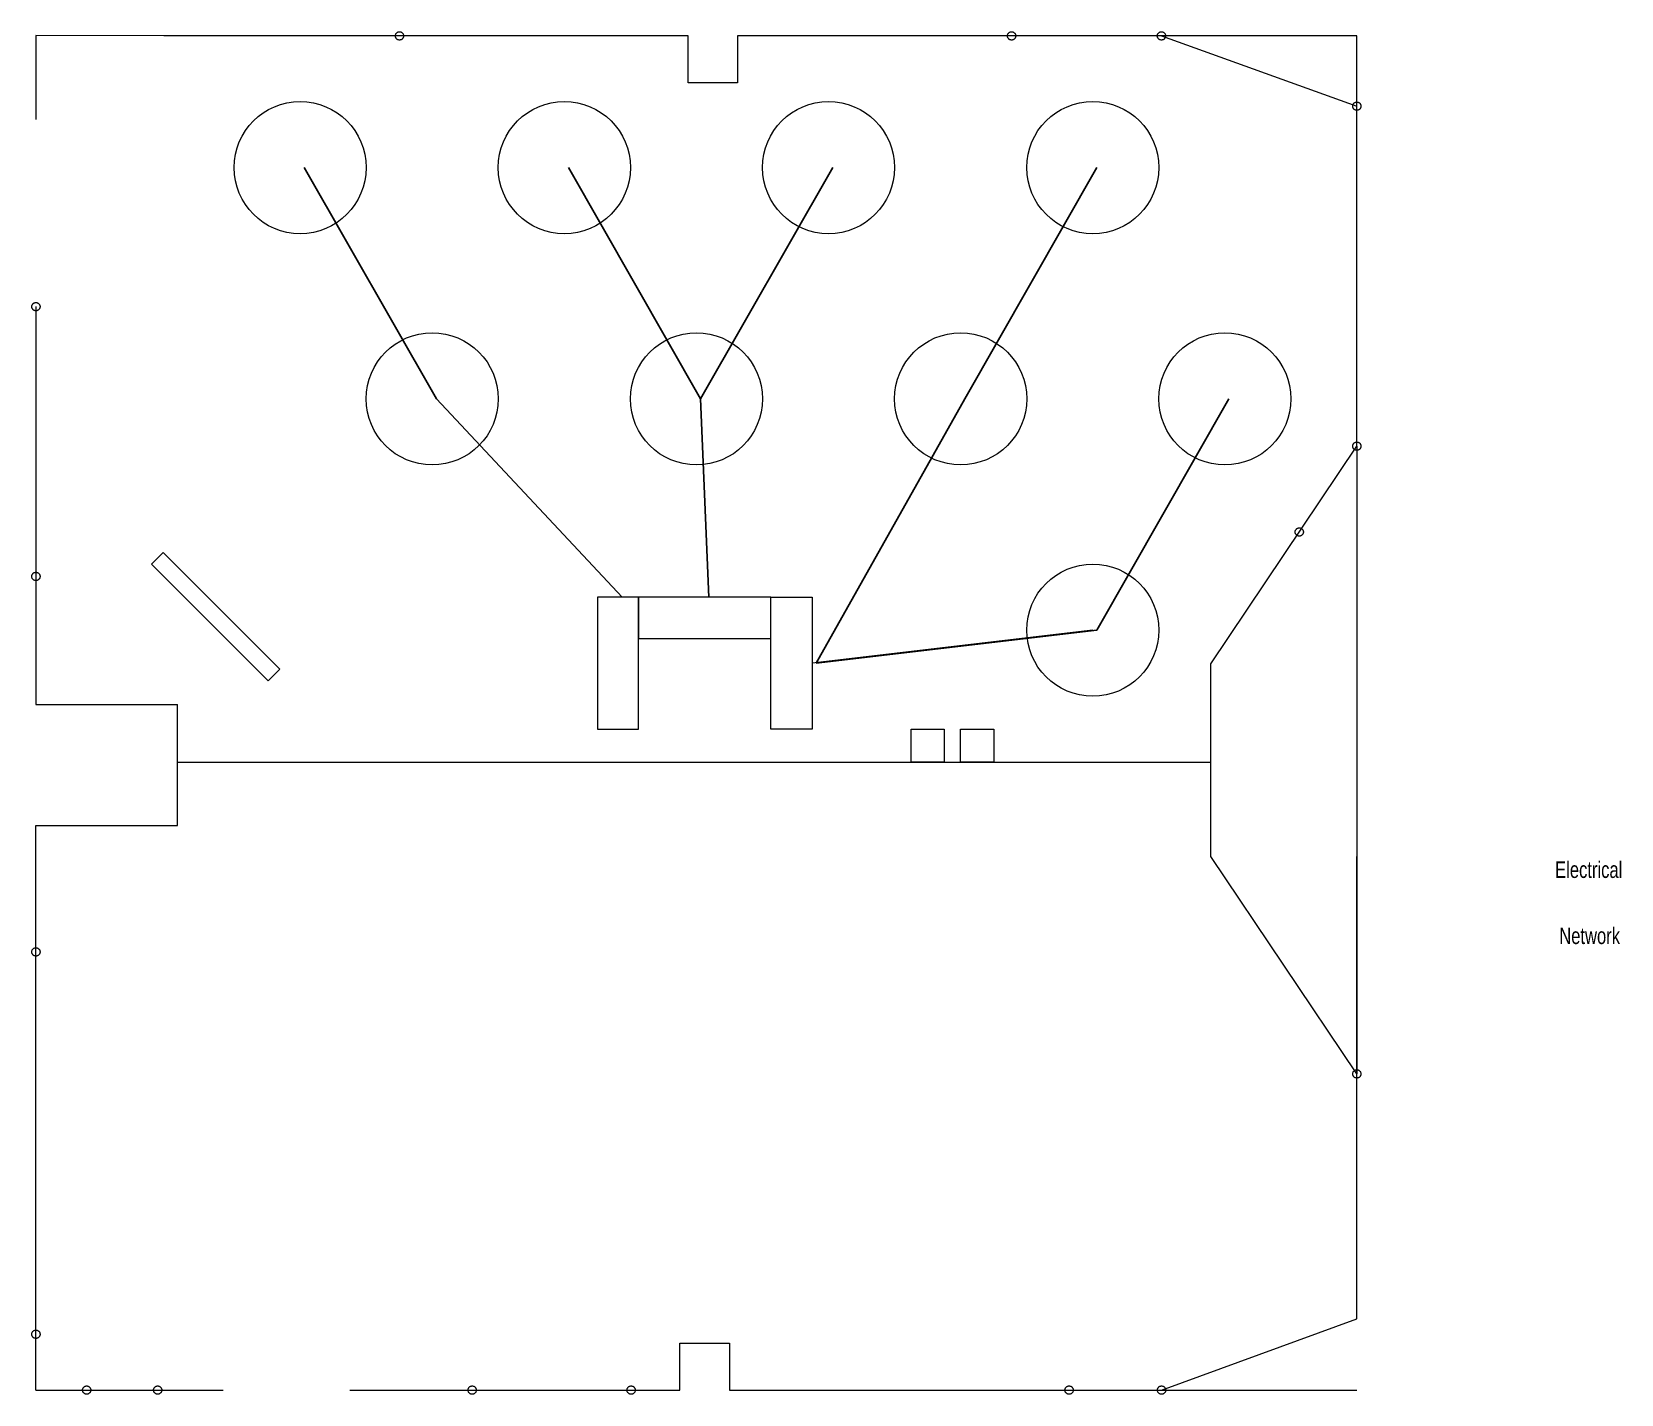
# Model space of a CAD drawing. Header units: feet. Extents: x -0.2 to 96, y -0.2 to 82.2.
import ezdxf

# ---------------------------------------------------------------- set-up
doc = ezdxf.new("R2010")
doc.units = ezdxf.units.FT
doc.linetypes.add('CENTER', pattern=[50.8, 31.75, -6.35, 6.35, -6.35])
doc.layers.get('0').update_dxf_attribs({"linetype": 'CONTINUOUS', "lineweight": 0})
doc.layers.add('Electrical', color=8, linetype='CENTER', lineweight=0)
doc.layers.add('Tables', color=6, linetype='CONTINUOUS', lineweight=0)
doc.layers.add('Network', color=1, linetype='CONTINUOUS')
doc.styles.get("Standard").update_dxf_attribs({"font": 'txt', "width": 0.75})

msp = doc.modelspace()

# ---------------------------------------------------------------- linework, layer by layer
for p, q in [((7.741, 81.97), (0, 82)), ((0, 82), (0, 76.917)), ((39.491, 81.97), (7.741, 81.97)), ((39.491, 79.137), (39.491, 81.97)), ((68.158, 81.97), (42.491, 81.97)), ((42.491, 81.97), (42.491, 79.137)), ((79.991, 81.97), (68.158, 81.97)), ((68.158, 81.97), (79.991, 77.72)), ((79.991, 77.72), (79.991, 81.97)), ((42.491, 79.137), (39.491, 79.137)), ((79.991, 57.137), (79.991, 77.72)), ((0, 65.583), (0, 41.5)), ((71.158, 43.97), (79.991, 57.137)), ((79.991, 57.137), (79.991, 19.137)), ((71.158, 32.304), (71.158, 43.97)), ((0, 41.5), (8.583, 41.5)), ((8.583, 34.167), (8.583, 41.5)), ((0, 0), (0, 34.167)), ((0, 34.167), (8.583, 34.167)), ((79.991, 19.137), (71.158, 32.304)), ((79.991, 19.137), (79.991, 32.304)), ((79.991, 4.304), (79.991, 19.137)), ((68.167, 0), (79.991, 4.304)), ((39, 0), (39, 2.833)), ((39, 2.833), (42, 2.833)), ((42, 2.833), (42, 0)), ((0, 0), (11.333, 0)), ((19, 0), (39, 0)), ((42, 0), (68.167, 0)), ((68.167, 0), (80, 0))]:
    msp.add_line(p, q)
at = {"layer": 'Electrical'}
msp.add_line((64, 46), (47, 44), dxfattribs=at)
for centre in [(22.016, 81.97), (59.085, 81.97), (68.158, 81.97), (79.991, 77.72), (0, 65.583), (79.991, 57.137), (76.505, 51.941), (0, 49.254), (0, 26.522), (79.991, 19.137), (0, 3.379), (3.072, 0), (7.373, 0), (26.419, 0), (36.045, 0), (62.566, 0), (68.167, 0)]:
    msp.add_circle(centre, 0.25, dxfattribs=at)
at = {"layer": 'Network'}
for p, q in [((16.25, 74), (24.25, 60)), ((32.25, 74), (40.25, 60)), ((48.25, 74), (40.25, 60)), ((64.25, 74), (56.25, 60)), ((24.25, 60), (35.5, 48)), ((40.25, 60), (40.75, 48)), ((56.25, 60), (47.25, 44)), ((72.25, 60), (64.25, 46)), ((64.25, 46), (47.25, 44))]:
    msp.add_line(p, q, dxfattribs=at)
at = {"layer": 'Tables'}
for p, q in [((7, 50), (7.707, 50.707)), ((7.707, 50.707), (14.778, 43.636)), ((14.071, 42.929), (7, 50)), ((36.5, 48), (34, 48)), ((34, 48), (34, 40)), ((44.5, 48), (36.5, 48)), ((36.5, 48), (36.5, 45.5)), ((36.5, 40), (36.5, 48)), ((44.5, 40), (44.5, 48)), ((44.5, 45.5), (44.5, 48)), ((44.5, 48), (47, 48)), ((47, 48), (47, 40)), ((36.5, 45.5), (44.5, 45.5)), ((14.778, 43.636), (14.071, 42.929)), ((34, 40), (36.5, 40)), ((47, 40), (44.5, 40)), ((53, 40), (55, 40)), ((53, 38), (53, 40)), ((55, 40), (55, 38)), ((56, 40), (58, 40)), ((56, 38), (56, 40)), ((58, 40), (58, 38)), ((8.583, 38.018), (71.158, 38.018)), ((55, 38), (53, 38)), ((58, 38), (56, 38))]:
    msp.add_line(p, q, dxfattribs=at)
for centre in [(16, 74), (32, 74), (48, 74), (64, 74), (24, 60), (40, 60), (56, 60), (72, 60), (64, 46)]:
    msp.add_circle(centre, 4, dxfattribs=at)

# ---------------------------------------------------------------- texts
at = {"layer": 'Electrical', "insert": (92, 32), "char_height": 1, "width": 100, "attachment_point": 1}
msp.add_mtext('Electrical', dxfattribs=at)
at = {"layer": 'Network', "insert": (92.25, 28), "char_height": 1, "width": 100, "attachment_point": 1}
msp.add_mtext('Network', dxfattribs=at)

doc.saveas('drawing.dxf')
